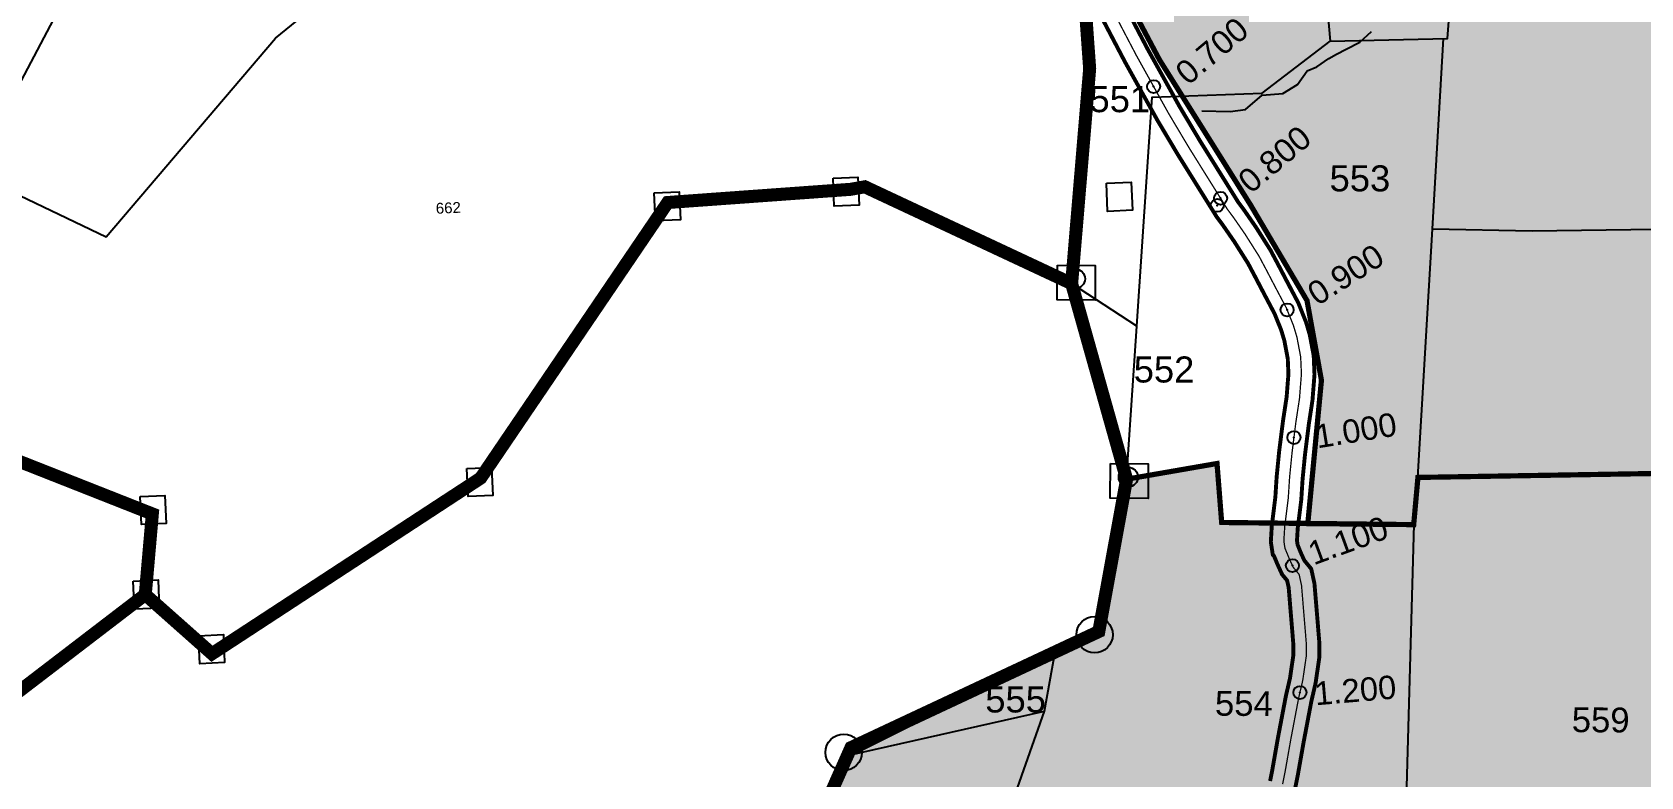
# Model space of a CAD drawing. Header units: inches. Extents: x 215816 to 245985, y 1583903 to 1595496.
# Drawn here: x 222160 to 223395, y 1589176 to 1589748 of the extents above; entities that cross this region are included whole.
import ezdxf
from ezdxf.enums import TextEntityAlignment as Align

# ---------------------------------------------------------------- set-up
doc = ezdxf.new("R2010")
doc.units = ezdxf.units.IN
doc.header["$MEASUREMENT"] = 0
doc.header["$PDMODE"] = 32
doc.header["$PDSIZE"] = 10
doc.linetypes.add('ACAD_ISO03W100', pattern=[30, 12, -18])
doc.linetypes.add('HIDDEN2', pattern=[0.1875, 0.125, -0.0625])
for name, color, linetype in [('BOUNDRY STONES', 240, 'Continuous'), ('CANAL1', 7, 'Continuous'), ('CSMark', 72, 'Continuous'), ('PLOT', 7, 'Continuous'), ('PLOT NO', 7, 'Continuous'), ('PLOTS', 7, 'Continuous'), ('PLOTS NO', 7, 'Continuous'), ('STREAMS', 4, 'Continuous'), ('VILLAGE BOUNDARY STONES', 1, 'Continuous'), ('VILLAGE BOUNDRY', 5, 'Continuous'), ('WUA -18', 3, 'Continuous')]:
    doc.layers.add(name, color=color, linetype=linetype)
doc.styles.add('FONT1', font='Arial')
doc.styles.get("Standard").update_dxf_attribs({"font": 'arial.ttf'})

msp = doc.modelspace()

# ---------------------------------------------------------------- hatches: boundary and pattern name
at = {"layer": 'PLOTS NO', "true_color": 0xf7abae}
h = msp.add_hatch(dxfattribs=at)
h.set_pattern_fill('ANSI31', color=241)
h.set_pattern_definition([(45, (0, 0), (-0.088388347648, 0.088388347648), [])])
edge = h.paths.add_edge_path()
edge.add_line((222952.08824, 1589997.25257), (222947.00147, 1590197.14587))
edge.add_line((222947.00147, 1590197.14587), (222951.26414, 1590228.44306))
edge.add_line((222951.26414, 1590228.44306), (223015.54163, 1590554.13017))
edge.add_line((223015.54163, 1590554.13017), (223033.79205, 1590555.80739))
edge.add_line((223033.79205, 1590555.80739), (223103.21506, 1590545.796))
edge.add_line((223103.21506, 1590545.796), (223116.1894, 1590222.844))
edge.add_line((223116.1894, 1590222.844), (223168.69558, 1590189.12739))
edge.add_line((223168.69558, 1590189.12739), (223283.15755, 1590135.77649))
edge.add_line((223283.15755, 1590135.77649), (223330.5444, 1590105.60703))
edge.add_line((223330.5444, 1590105.60703), (223467.67009, 1590084.2574))
edge.add_line((223467.67009, 1590084.2574), (223507.42347, 1590065.97225))
edge.add_line((223507.42347, 1590065.97225), (223623.76131, 1590012.46095))
edge.add_line((223623.76131, 1590012.46095), (223658.70547, 1590011.59992))
edge.add_line((223658.70547, 1590011.59992), (223690.89268, 1590014.97045))
edge.add_line((223690.89268, 1590014.97045), (223691.46767, 1590009.47957))
edge.add_line((223691.46767, 1590009.47957), (223844.77168, 1590021.3216))
edge.add_line((223844.77168, 1590021.3216), (223902.60385, 1590033.73165))
edge.add_line((223902.60385, 1590033.73165), (224007.89693, 1590047.61241))
edge.add_line((224007.89693, 1590047.61241), (224091.80249, 1590062.72355))
edge.add_line((224091.80249, 1590062.72355), (224149.18542, 1590063.34613))
edge.add_line((224149.18542, 1590063.34613), (224264.29838, 1590040.3073))
edge.add_line((224264.29838, 1590040.3073), (224326.67591, 1590074.2266))
edge.add_line((224326.67591, 1590074.2266), (224500.37823, 1590103.49531))
edge.add_line((224500.37823, 1590103.49531), (224544.50744, 1590115.85602))
edge.add_line((224544.50744, 1590115.85602), (224565.45675, 1590117.64295))
edge.add_line((224565.45675, 1590117.64295), (224631.19522, 1590123.25028))
edge.add_line((224631.19522, 1590123.25028), (224764.56663, 1590151.52565))
edge.add_line((224764.56663, 1590151.52565), (224842.42378, 1590170.44308))
edge.add_line((224842.42378, 1590170.44308), (224943.0893, 1590194.9024))
edge.add_line((224943.0893, 1590194.9024), (224951.57406, 1590195.30471))
edge.add_line((224951.57406, 1590195.30471), (224963.80533, 1590195.88465))
edge.add_line((224963.80533, 1590195.88465), (225151.65022, 1590208.58171))
edge.add_line((225151.65022, 1590208.58171), (225206.92756, 1590216.04718))
edge.add_line((225206.92756, 1590216.04718), (225300.80839, 1590249.87734))
edge.add_line((225300.80839, 1590249.87734), (225339.59234, 1590253.2556))
edge.add_line((225339.59234, 1590253.2556), (225535.98446, 1590256.87991))
edge.add_line((225535.98446, 1590256.87991), (225640.19525, 1590245.9963))
edge.add_line((225640.19525, 1590245.9963), (225693.23106, 1590227.87902))
edge.add_line((225693.23106, 1590227.87902), (225803.27798, 1590203.17581))
edge.add_line((225803.27798, 1590203.17581), (225890.07972, 1590188.59141))
edge.add_line((225890.07972, 1590188.59141), (226016.74546, 1590159.35181))
edge.add_line((226016.74546, 1590159.35181), (226080.31327, 1590150.93245))
edge.add_line((226080.31327, 1590150.93245), (226080.77066, 1590110.14577))
edge.add_line((226080.77066, 1590110.14577), (226086.12003, 1590098.93576))
edge.add_line((226086.12003, 1590098.93576), (226136.56199, 1590081.96527))
edge.add_line((226136.56199, 1590081.96527), (226134.87541, 1590008.09239))
edge.add_line((226134.87541, 1590008.09239), (226102.58255, 1589949.34068))
edge.add_line((226102.58255, 1589949.34068), (226098.98916, 1589942.80307))
edge.add_line((226098.98916, 1589942.80307), (226054.75494, 1589885.00889))
edge.add_line((226054.75494, 1589885.00889), (225992.97834, 1589815.41427))
edge.add_line((225992.97834, 1589815.41427), (225980.00392, 1589795.64789))
edge.add_line((225980.00392, 1589795.64789), (225929.71883, 1589719.03909))
edge.add_line((225929.71883, 1589719.03909), (225866.64022, 1589622.93953))
edge.add_line((225866.64022, 1589622.93953), (225784.87847, 1589502.74117))
edge.add_line((225784.87847, 1589502.74117), (225778.15699, 1589494.46704))
edge.add_line((225778.15699, 1589494.46704), (225769.69718, 1589478.61132))
edge.add_line((225769.69718, 1589478.61132), (225570.09277, 1589502.35963))
edge.add_line((225570.09277, 1589502.35963), (225530.96674, 1589507.01472))
edge.add_line((225530.96674, 1589507.01472), (225501.4965, 1589517.5142))
edge.add_line((225501.4965, 1589517.5142), (225458.48671, 1589530.30293))
edge.add_line((225458.48671, 1589530.30293), (225341.35958, 1589574.2365))
edge.add_line((225341.35958, 1589574.2365), (225314.00156, 1589584.95926))
edge.add_line((225314.00156, 1589584.95926), (225236.25311, 1589615.22708))
edge.add_line((225236.25311, 1589615.22708), (225191.15303, 1589631.57733))
edge.add_line((225191.15303, 1589631.57733), (225018.66174, 1589679.93301))
edge.add_line((225018.66174, 1589679.93301), (224902.76914, 1589710.67579))
edge.add_line((224902.76914, 1589710.67579), (224837.29806, 1589732.25983))
edge.add_line((224837.29806, 1589732.25983), (224803.96237, 1589739.07004))
edge.add_line((224803.96237, 1589739.07004), (224767.72931, 1589751.19713))
edge.add_line((224767.72931, 1589751.19713), (224550.35438, 1589804.67903))
edge.add_line((224550.35438, 1589804.67903), (224472.08008, 1589826.3955))
edge.add_line((224472.08008, 1589826.3955), (224254.01147, 1589867.79887))
edge.add_line((224254.01147, 1589867.79887), (224005.91563, 1589912.3533))
edge.add_line((224005.91563, 1589912.3533), (223895.44278, 1589930.76023))
edge.add_line((223895.44278, 1589930.76023), (223693.77288, 1589953.06329))
edge.add_line((223693.77288, 1589953.06329), (223637.3089, 1589958.47774))
edge.add_line((223637.3089, 1589958.47774), (223552.84146, 1589959.34639))
edge.add_line((223552.84146, 1589959.34639), (223516.25781, 1589959.90911))
edge.add_line((223516.25781, 1589959.90911), (223480.5266, 1589958.82978))
edge.add_line((223480.5266, 1589958.82978), (223271.58606, 1589962.97926))
edge.add_line((223271.58606, 1589962.97926), (223147.09254, 1589974.96156))
edge.add_line((223147.09254, 1589974.96156), (222952.0967, 1589997.04988))
at = {"layer": 'PLOTS NO', "true_color": 0x105689}
h = msp.add_hatch(color=146, dxfattribs=at)
h.dxf.hatch_style = 1
h.paths.add_polyline_path([(225088.36818, 1589300.66742), (224982.7409, 1589217.45894), (224929.11812, 1589160.94402), (224833.19486, 1589054.78051), (224769.80775, 1589011.29083), (224687.89987, 1589009.47113), (224667.56083, 1589106.79798), (224628.87469, 1589103.07805), (224621.8311, 1589071.34298), (224455.93064, 1589023.91483), (224456.44401, 1589075.81562), (224546.54697, 1589096.64544), (224468.17331, 1589125.20752), (224423.9857, 1589136.5558), (224412.39434, 1589195.55842), (224380.41551, 1589201.47172), (224321.28071, 1589217.29548), (224252.94593, 1589206.20506), (224238.41943, 1589202.02028), (224246.22835, 1589351.44682), (224081.11671, 1589355.63171), (224052.71077, 1589359.33575), (224051.67731, 1589343.33714), (223839.14258, 1589342.69334), (223732.95048, 1589338.56466), (223736.30746, 1589419.37896), (223678.81619, 1589419.5609), (223480.91859, 1589410.38207), (223224.13362, 1589406.10463), (223220.87595, 1589369.8701), (223139.53815, 1589370.68087), (223150.00576, 1589480.72659), (223138.9149, 1589541.90641), (223095.53528, 1589615.34441), (223025.55793, 1589726.79989), (222973.21979, 1589825.54815), (222964.37564, 1589844.5507), (222955.68138, 1589947.03089), (223070.92994, 1589949.79976), (223167.3473, 1589943.93009), (223251.72919, 1589918.49964), (223432.02606, 1589925.96583), (223487.26256, 1589938.39218), (223632.95212, 1589937.73997), (223694.37418, 1589932.30586), (223906.41991, 1589913.54581), (223999.11358, 1589893.55705), (224004.84371, 1589893.90194), (224026.08082, 1589894.76274), (224138.11464, 1589866.33602), (224329.40857, 1589828.67042), (224369.93724, 1589824.78901), (224429.37022, 1589811.92519), (224523.95936, 1589791.4521), (224644.809, 1589758.95545), (224758.15719, 1589731.39467), (224812.90808, 1589715.60304), (224951.6065, 1589674.79778), (224971.7873, 1589671.76907), (225187.6479, 1589609.98878), (225203.79632, 1589593.09417), (225180.62837, 1589462.1215), (225172.92724, 1589422.56073), (225170.67772, 1589396.64103), (225122.10289, 1589331.02079), (225104.25986, 1589313.18619)])
at = {"layer": 'PLOTS NO', "true_color": 0xc7c8ca}
h = msp.add_hatch(color=9, dxfattribs=at)
h.dxf.hatch_style = 1
h.paths.add_polyline_path([(222741.13497, 1588927.06066), (222716.37877, 1589026.64886), (222746.68442, 1589104.21185), (222785.92969, 1589192.62416), (222945.4769, 1589272.10538), (222978.9894, 1589287.80249), (223000.33499, 1589404.75406), (223069.79465, 1589416.79797), (223073.3685, 1589371.525), (223139.54782, 1589370.78253), (223220.87595, 1589369.8701), (223224.13362, 1589406.10463), (223480.91859, 1589410.38207), (223678.81619, 1589419.5609), (223736.30746, 1589419.37896), (223732.95048, 1589338.56466), (223839.14258, 1589342.69334), (224051.67731, 1589343.33714), (224052.71077, 1589359.33575), (224081.11671, 1589355.63171), (224246.22835, 1589351.44682), (224238.41943, 1589202.02028), (224252.94593, 1589206.20506), (224321.28071, 1589217.29548), (224412.39434, 1589195.55842), (224423.9857, 1589136.5558), (224468.17331, 1589125.20752), (224546.54697, 1589096.64544), (224456.44401, 1589075.81562), (224455.93064, 1589023.91483), (224333.00137, 1589012.65461), (224293.58251, 1588986.83388), (224256.74575, 1588962.11747), (224189.97565, 1588945.94199), (224140.25673, 1588896.93548), (224062.59605, 1588849.19656), (224060.92957, 1588831.06222), (224008.27438, 1588833.30338), (223845.97731, 1588820.5825), (223771.72798, 1588814.03292), (223670.32276, 1588764.92952), (223655.85067, 1588714.58036), (223554.59169, 1588657.76424), (223519.1208, 1588696.75467), (223440.47562, 1588659.72303), (223394.90611, 1588654.78399), (223307.40688, 1588680.23163), (223280.38137, 1588709.44627), (223173.85657, 1588745.30555), (223158.45695, 1588756.13512), (223099.53016, 1588811.47463), (223018.16954, 1588844.88228), (222938.06797, 1588864.48954), (222898.54265, 1588905.5186)])

# ---------------------------------------------------------------- linework, layer by layer
at = {"color": 3}
for p in [(223021.11627, 1589706.20842), (223072.5032, 1589620.44464), (223123.66499, 1589534.71761), (223128.88039, 1589436.6952), (223127.7408, 1589338.37409), (223133.47365, 1589240.93769)]:
    msp.add_point(p, dxfattribs=at)
at = {"color": 6}
msp.add_point((223070, 1589615, 65), dxfattribs=at)
at = {"layer": 'BOUNDRY STONES'}
for points in [[(222947.26589, 1589568.98779), (222976.31303, 1589568.77993), (222976.12291, 1589542.21242), (222947.07577, 1589542.42028)], [(222987.97793, 1589416.72251), (223017.02508, 1589416.51464), (223016.83496, 1589389.94713), (222987.78781, 1589390.155)]]:
    msp.add_lwpolyline(points, close=True, dxfattribs=at)
for centre, radius in [((222961.00748, 1589558.61616), 7.43909), ((223001.71953, 1589406.35088), 7.43909), ((222975.70199, 1589285.38302), 13.978), ((222783.05089, 1589195.01051), 13.978)]:
    msp.add_circle(centre, radius, dxfattribs=at)
at = {"layer": 'CANAL1', "color": 1, "ltscale": 4, "const_width": 3}
for points in [[(222999.61576, 1589767.20317), (223016.67778, 1589734.65474), (223041.0987, 1589690.73031), (223056.72156, 1589664.50012), (223086.05941, 1589617.48506), (223090.56822, 1589611.44295), (223099.64088, 1589598.34312), (223110.84036, 1589580.67603), (223117.22347, 1589568.65972), (223123.9264, 1589555.84222), (223132.20093, 1589540.20145), (223138.0236, 1589525.76324), (223140.96357, 1589515.93607), (223144.06285, 1589499.59461), (223144.68278, 1589485.11807), (223143.1377, 1589465.43058), (223140.33912, 1589447.10159), (223137.41813, 1589423.93534), (223135.54668, 1589405.04674), (223134.53165, 1589389.07028), (223131.81607, 1589367.29766), (223131.22083, 1589357.57687), (223131.71496, 1589354.36051), (223134.16265, 1589348.30685), (223136.85979, 1589342.37931), (223142.16912, 1589335.94337), (223144.65434, 1589324.53775), (223147.23129, 1589293.43244), (223148.48063, 1589278.15869), (223148.36177, 1589267.67524), (223145.52604, 1589248.2591), (223142.30436, 1589234.37431), (223139.8337, 1589221.39152), (223136.27339, 1589202.60378), (223131.96595, 1589178.11575), (223129.90576, 1589167.7954)], [(222981.96424, 1589757.79883), (222999.07822, 1589725.15126), (223023.7633, 1589680.75169), (223039.64444, 1589654.08788), (223069.53259, 1589606.19094), (223074.32778, 1589599.76505), (223082.96712, 1589587.29088), (223093.53764, 1589570.61597), (223099.53053, 1589559.33428), (223106.2256, 1589546.53178), (223114.03907, 1589531.76255), (223119.1284, 1589519.14276), (223121.50643, 1589511.19393), (223124.14315, 1589497.29139), (223124.64922, 1589485.47393), (223123.2563, 1589467.72542), (223120.52888, 1589449.86241), (223117.54187, 1589426.17266), (223115.60932, 1589406.66726), (223114.61035, 1589390.94372), (223111.89193, 1589369.14834), (223111.12717, 1589356.65913), (223112.65701, 1589346.7013), (223113.65383, 1589345.67495), (223115.78135, 1589340.41315), (223119.75021, 1589331.69069), (223123.65888, 1589326.95263), (223124.83166, 1589321.57025), (223127.29871, 1589291.79156), (223128.47137, 1589277.45531), (223128.37823, 1589269.24076), (223125.85596, 1589251.9709), (223122.73164, 1589238.50569), (223120.1863, 1589225.13048), (223116.59861, 1589206.19822), (223112.30805, 1589181.80625), (223110.55224, 1589173.0106)]]:
    msp.add_lwpolyline(points, dxfattribs=at)
at = {"layer": 'CANAL1', "color": 1, "linetype": 'HIDDEN2', "ltscale": 40, "const_width": 1}
msp.add_lwpolyline([(222990.74699, 1589762.69466), (223007.83499, 1589730.09666), (223032.38799, 1589685.93466), (223048.13999, 1589659.48766), (223077.75299, 1589612.03166), (223082.40499, 1589605.79766), (223091.26099, 1589593.01066), (223102.14599, 1589575.83966), (223108.33399, 1589564.19066), (223115.03299, 1589551.38066), (223123.07699, 1589536.17566), (223128.53299, 1589522.64666), (223131.19199, 1589513.75866), (223134.05999, 1589498.63666), (223134.62299, 1589485.48966), (223133.15399, 1589466.77166), (223130.39099, 1589448.67566), (223127.43699, 1589425.24766), (223125.53499, 1589406.05066), (223124.52799, 1589390.20066), (223121.81099, 1589368.41666), (223121.13099, 1589357.31166), (223122.01299, 1589351.57066), (223122.14799, 1589351.43166), (223124.92899, 1589344.55366), (223128.26199, 1589337.22866), (223132.87099, 1589331.64166), (223134.69999, 1589323.24766), (223137.22199, 1589292.80566), (223138.43299, 1589278.00066), (223138.32699, 1589268.65166), (223135.64799, 1589250.30866), (223132.47499, 1589236.63366), (223129.96699, 1589223.45466), (223126.39299, 1589204.59466), (223122.09399, 1589180.15466), (223120.18599, 1589170.59666)], dxfattribs=at)
at = {"layer": 'PLOT'}
for points in [[(222289.23679, 1590027.55024), (222262.4666, 1589888.17748), (222198.34929, 1589800.34617), (222113.5543, 1589640.09879)], [(221871.32197, 1589602.09288), (221993.53757, 1589643.38382), (222062.77466, 1589688.00147), (222113.5543, 1589640.09879), (222216.43873, 1589590.81536), (222346.55414, 1589743.31273), (222482.88691, 1589854.56437), (222653.51697, 1589840.3943), (222799.79128, 1589794.97853), (222913.44725, 1589758.4304), (222963.45372, 1589766.75383)]]:
    msp.add_lwpolyline(points, dxfattribs=at)
at = {"layer": 'PLOTS'}
for points in [[(222966.73637, 1589792.7746), (223150.2176, 1589813.46822), (223156.72177, 1589740.98196), (223246.84991, 1589743.13378), (223250.56422, 1589792.8905), (223331.70779, 1589847.80225), (223361.04372, 1589859.52458), (223379.68999, 1589879.07937), (223373.88701, 1589902.38878), (223379.37151, 1589923.78538)], [(223235.19824, 1589597.05595), (223311.8178, 1589595.38325), (223520.61785, 1589598.23058), (223642.2155, 1589599.88876), (223673.11648, 1589798.6569), (223683.16965, 1589857.81255)], [(223000.33499, 1589404.75406), (223069.79465, 1589416.79797), (223073.3685, 1589371.525), (223220.87595, 1589369.8701), (223224.13362, 1589406.10463), (223235.19824, 1589597.05595), (223243.65826, 1589743.05758)], [(223008.175, 1589522.15588), (223019.91725, 1589697.99254), (223104.5145, 1589701.17417), (223156.72177, 1589740.98196)], [(223000.33499, 1589404.75406), (223008.175, 1589522.15588), (222958.10338, 1589554.94004)], [(223678.81619, 1589419.5609), (223480.91859, 1589410.38207), (223224.13362, 1589406.10463)], [(223220.87595, 1589369.8701), (223213.86263, 1589113.65487), (223001.695, 1589128.0052), (222902.09722, 1589127.1878), (222745.2921, 1589100.6484)], [(222785.92969, 1589192.62416), (222937.31046, 1589226.64882), (222945.4769, 1589272.10538)], [(222902.09722, 1589127.1878), (222937.31046, 1589226.64882)]]:
    msp.add_lwpolyline(points, dxfattribs=at)
at = {"layer": 'STREAMS'}
msp.add_lwpolyline([(223058.21615, 1589687.69663), (223079.82234, 1589687.04552), (223091.75737, 1589688.69785), (223104.50333, 1589699.52952), (223120.41078, 1589700.90518), (223131.6379, 1589707.77575), (223139.16591, 1589718.39652), (223146.3905, 1589721.32377), (223155.62698, 1589727.71211), (223161.61323, 1589731.14475), (223169.0915, 1589734.81495), (223179.56285, 1589740.20144), (223188.56519, 1589748.57747)], dxfattribs=at)
at = {"layer": 'VILLAGE BOUNDARY STONES'}
for points in [[(222774.83305, 1589635.92211), (222793.87749, 1589636.77244), (222794.83848, 1589615.24962), (222775.79404, 1589614.39929)], [(222984.78949, 1589631.94032), (223003.83392, 1589632.79065), (223004.79491, 1589611.26782), (222985.75048, 1589610.41749)], [(222637.54034, 1589624.65499), (222656.58477, 1589625.50531), (222657.54576, 1589603.98249), (222638.50133, 1589603.13216)], [(222493.53556, 1589412.95835), (222512.57999, 1589413.80868), (222513.54098, 1589392.28585), (222494.49655, 1589391.43553)], [(222242.55458, 1589391.47803), (222261.59901, 1589392.32836), (222262.56, 1589370.80553), (222243.51557, 1589369.9552)], [(222237.22861, 1589326.51355), (222256.27304, 1589327.36388), (222257.23403, 1589305.84105), (222238.1896, 1589304.99072)], [(222287.43248, 1589284.57661), (222306.47691, 1589285.42694), (222307.4379, 1589263.90411), (222288.39347, 1589263.05378)]]:
    msp.add_lwpolyline(points, close=True, dxfattribs=at)
at = {"layer": 'VILLAGE BOUNDRY', "linetype": 'ACAD_ISO03W100', "const_width": 10}
for points in [[(222746.68442, 1589104.21185), (222788.59162, 1589198.62099), (222978.9894, 1589287.80249), (223000.33499, 1589404.75406), (222958.10338, 1589554.94004), (222971.95773, 1589719.9182), (222952.0967, 1589997.04988), (222943.91138, 1590193.10366), (222979.85119, 1590365.84026), (223015.54163, 1590554.13017), (223096.76906, 1590561.595), (223243.99252, 1590578.40878), (223340.1734, 1590590.05753), (223492.58475, 1590683.09816)], [(222958.10338, 1589554.94004), (222799.26749, 1589629.25329), (222788.25632, 1589627.31532), (222647.81596, 1589617.1878), (222504.12612, 1589405.58732), (222297.72957, 1589270.72452), (222246.48476, 1589316.16537), (222146.17428, 1589239.37003), (222246.48476, 1589316.16537), (222251.92127, 1589378.11817), (221979.67048, 1589485.48803), (221871.32197, 1589602.09288), (221716.91948, 1589546.33151), (221531.93635, 1589607.28742), (221439.93303, 1589655.79921)]]:
    msp.add_lwpolyline(points, dxfattribs=at)
at = {"layer": 'WUA -18', "color": 17}
msp.add_lwpolyline([(223480.91859, 1589410.38207, 4, 4, 0), (223224.13362, 1589406.10463, 4, 4, 0), (223220.87595, 1589369.8701, 4, 4, 0), (223139.53815, 1589370.68087, 4, 4, 0), (223150.00576, 1589480.72659, 4, 4, 0), (223138.9149, 1589541.90641, 4, 4, 0), (223095.53528, 1589615.34441, 4, 4, 0), (223025.55793, 1589726.79989, 4, 4, 0), (222973.21979, 1589825.54815, 4, 4, 0), (222964.37564, 1589844.5507, 4, 4, 0), (222955.68138, 1589947.03089, 4, 4, 0), (223070.92994, 1589949.79976, 4, 4, 0), (223167.3473, 1589943.93009, 4, 4, 0), (223251.72919, 1589918.49964, 4, 4, 0), (223432.02606, 1589925.96583, 4, 4, 0)], format="xyseb", dxfattribs=at)
at = {"layer": 'WUA -18', "color": 17, "const_width": 4}
msp.add_lwpolyline([(222746.68442, 1589104.21185), (222785.92969, 1589192.62416), (222945.4769, 1589272.10538), (222978.9894, 1589287.80249), (223000.33499, 1589404.75406), (223069.79465, 1589416.79797), (223073.3685, 1589371.525), (223139.54782, 1589370.78253), (223220.87595, 1589369.8701), (223224.13362, 1589406.10463), (223480.91859, 1589410.38207), (223678.81619, 1589419.5609), (223736.30746, 1589419.37896), (223732.95048, 1589338.56466), (223839.14258, 1589342.69334), (224051.67731, 1589343.33714), (224052.71077, 1589359.33575), (224081.11671, 1589355.63171), (224246.22835, 1589351.44682), (224238.41943, 1589202.02028), (224252.94593, 1589206.20506), (224321.28071, 1589217.29548), (224412.39434, 1589195.55842), (224423.9857, 1589136.5558)], dxfattribs=at)

# ---------------------------------------------------------------- texts
at = {"layer": 'CSMark', "color": 1, "linetype": 'Continuous', "style": 'FONT1'}
for s, rotation, p in [('0.700', 40.0235586, (223041.72234, 1589713.4293)), ('0.800', 40.0235586, (223089.90283, 1589630.24157)), ('0.900', 32.43347477, (223142.02075, 1589544.99076)), ('1.000', 9.18322339, (223145.39345, 1589437.25423)), ('1.100', 20.13074192, (223140.92331, 1589346.96047)), ('1.200', 4.88423544, (223144.68768, 1589240.06855))]:
    msp.add_text(s, height=18, rotation=rotation, dxfattribs=at).set_placement(p, align=Align.MIDDLE_LEFT)
at = {"layer": 'PLOT NO'}
msp.add_text('662', height=8.283056, rotation=2.5565452, dxfattribs=at).set_placement((222479.28594, 1589613.09298), align=Align.MIDDLE_CENTER)
at = {"layer": 'PLOTS NO'}
for s, p in [('551', (222971.80946, 1589686.54383)), ('553', (223156.25071, 1589625.74425)), ('552', (223005.76414, 1589478.99119)), ('555', (222891.75582, 1589225.63479))]:
    msp.add_text(s, height=20, dxfattribs=at).set_placement(p)
for s, p in [('554', (223068.15568, 1589223.19839)), ('559', (223342.25611, 1589210.57745))]:
    msp.add_text(s, height=19.062325, rotation=359.58998577, dxfattribs=at).set_placement(p)

doc.saveas('drawing.dxf')
